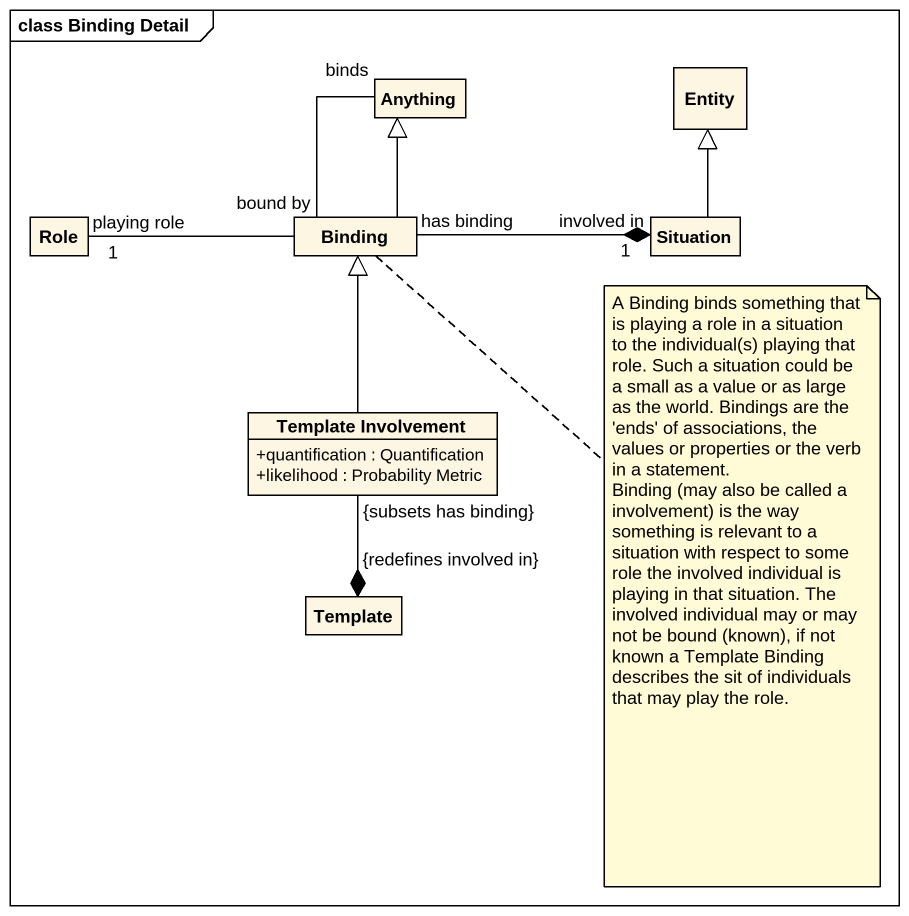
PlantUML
@startuml
mainframe class Binding Detail
hide circle
hide empty members
skinparam classAttributeIconSize 0
class Anything
class "Entity" as Entity_
class Role
class Binding
class Situation
class "Template Involvement" as Template_Involvement {
  +quantification : Quantification
  +likelihood : Probability Metric
}
class Template
Binding -up-|> Anything
Binding "bound by" -up- "binds" Anything
Binding -left- "playing role\n1" Role
Binding "has binding" -right-* "involved in\n1" Situation
Situation -up-|> Entity_
Template_Involvement -up-|> Binding
Template "{redefines involved in}" *-up- "{subsets has binding}" Template_Involvement
note bottom of Binding
  A Binding binds something that is playing a role in a situation to the individual(s) playing that role. Such a situation could be a small as a value or as large as the world. Bindings are the 'ends' of associations, the values or properties or the verb in a statement.
  Binding (may also be called a involvement) is the way something is relevant to a situation with respect to some role the involved individual is playing in that situation. The involved individual may or may not be bound (known), if not known a Template Binding describes the sit of individuals that may play the role.
end note
@enduml
